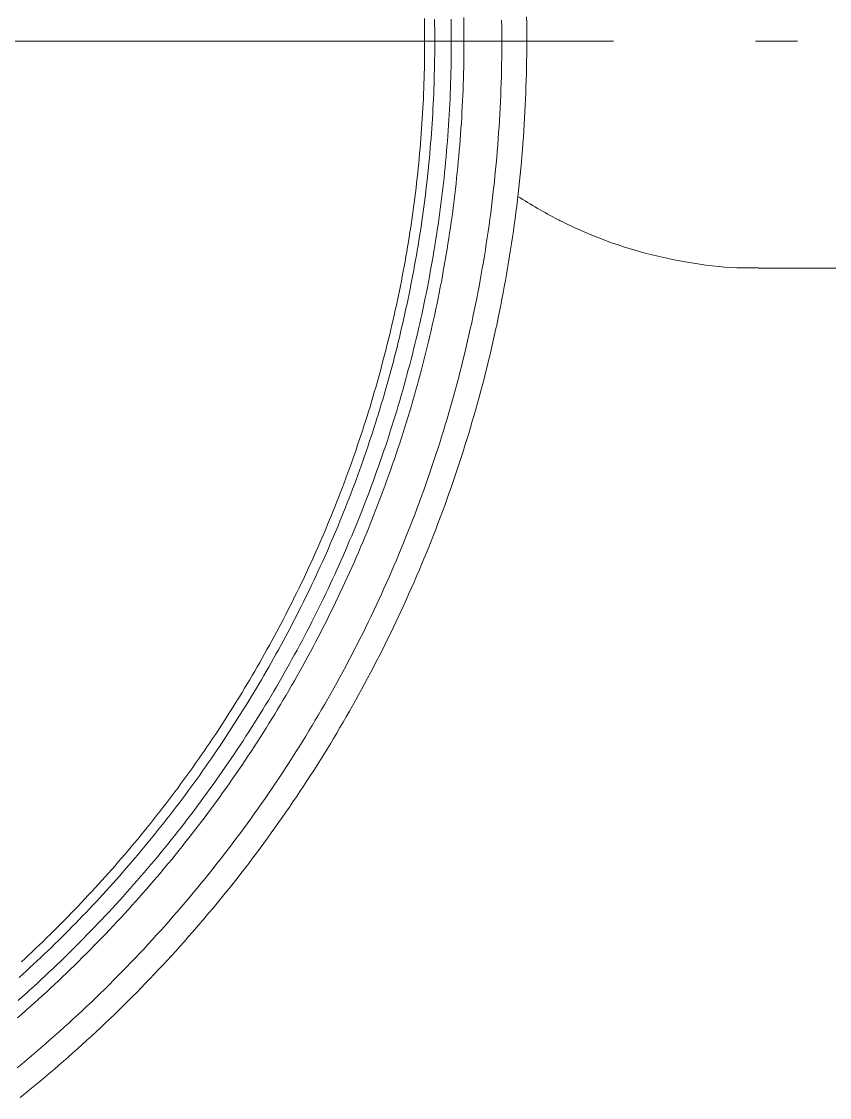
# Model space of a CAD drawing. Header units: millimetres. Extents: x 2029 to 2623, y -1230 to -810.
# Drawn here: x 2222.6 to 2236.84, y -1127.17 to -1108.2 of the extents above; entities that cross this region are included whole.
import ezdxf

# ---------------------------------------------------------------- set-up
doc = ezdxf.new("R2010")
doc.units = ezdxf.units.MM
doc.header["$LTSCALE"] = 10
doc.linetypes.add('CENTER', pattern=[2, 1.25, -0.25, 0.25, -0.25])
doc.layers.add('00_COMPONENTS', color=7, linetype='Continuous')
doc.layers.add('CENTER', color=1, linetype='CENTER')

msp = doc.modelspace()

# ---------------------------------------------------------------- linework, layer by layer
at = {"layer": '00_COMPONENTS', "lineweight": 5}
msp.add_line((2237.409, -1112.551), (2235.583, -1112.551), dxfattribs=at)
for points in [[(2222.53, -1126.641), (2222.614, -1126.571), (2222.698, -1126.501), (2222.781, -1126.431), (2222.864, -1126.36), (2222.947, -1126.289), (2223.029, -1126.218), (2223.111, -1126.146), (2223.193, -1126.074), (2223.274, -1126.001), (2223.355, -1125.928), (2223.436, -1125.855), (2223.516, -1125.781), (2223.597, -1125.707), (2223.676, -1125.633), (2223.756, -1125.558), (2223.835, -1125.483), (2223.913, -1125.407), (2223.992, -1125.331), (2224.07, -1125.254), (2224.147, -1125.178), (2224.225, -1125.101), (2224.302, -1125.023), (2224.379, -1124.945), (2224.455, -1124.867), (2224.531, -1124.788), (2224.607, -1124.709), (2224.682, -1124.629), (2224.757, -1124.549), (2224.832, -1124.469), (2224.906, -1124.389), (2224.98, -1124.307), (2225.054, -1124.226), (2225.127, -1124.144), (2225.2, -1124.062), (2225.273, -1123.979), (2225.345, -1123.896), (2225.417, -1123.813), (2225.488, -1123.729), (2225.56, -1123.645), (2225.631, -1123.56), (2225.701, -1123.475), (2225.771, -1123.39), (2225.841, -1123.304), (2225.911, -1123.218), (2225.98, -1123.132), (2226.048, -1123.045), (2226.116, -1122.959), (2226.183, -1122.872), (2226.251, -1122.784), (2226.317, -1122.697), (2226.383, -1122.609), (2226.449, -1122.521), (2226.514, -1122.433), (2226.579, -1122.344), (2226.644, -1122.255), (2226.707, -1122.166), (2226.771, -1122.077), (2226.834, -1121.987), (2226.897, -1121.897), (2226.959, -1121.807), (2227.02, -1121.717), (2227.082, -1121.626), (2227.142, -1121.535), (2227.203, -1121.444), (2227.263, -1121.353), (2227.322, -1121.261), (2227.381, -1121.169), (2227.44, -1121.077), (2227.498, -1120.985), (2227.556, -1120.892), (2227.613, -1120.799), (2227.67, -1120.706), (2227.726, -1120.613), (2227.782, -1120.519), (2227.837, -1120.425), (2227.892, -1120.331), (2227.947, -1120.237), (2228.001, -1120.142), (2228.055, -1120.047), (2228.108, -1119.952), (2228.161, -1119.857), (2228.213, -1119.761), (2228.265, -1119.665), (2228.317, -1119.569), (2228.368, -1119.473), (2228.419, -1119.376), (2228.469, -1119.279), (2228.519, -1119.182), (2228.568, -1119.085), (2228.617, -1118.987), (2228.665, -1118.889), (2228.713, -1118.791), (2228.761, -1118.693), (2228.808, -1118.594), (2228.854, -1118.495), (2228.901, -1118.396), (2228.946, -1118.296), (2228.992, -1118.197), (2229.036, -1118.097), (2229.081, -1117.997), (2229.125, -1117.896), (2229.168, -1117.796), (2229.211, -1117.695), (2229.254, -1117.593), (2229.296, -1117.492), (2229.338, -1117.39), (2229.379, -1117.288), (2229.42, -1117.186), (2229.46, -1117.084), (2229.5, -1116.981), (2229.54, -1116.878), (2229.579, -1116.775), (2229.617, -1116.671), (2229.655, -1116.567), (2229.693, -1116.463), (2229.73, -1116.359), (2229.766, -1116.255), (2229.802, -1116.151), (2229.838, -1116.046), (2229.873, -1115.942), (2229.907, -1115.837), (2229.941, -1115.733), (2229.975, -1115.628), (2230.008, -1115.523), (2230.04, -1115.418), (2230.072, -1115.313), (2230.104, -1115.208), (2230.135, -1115.103), (2230.165, -1114.997), (2230.195, -1114.892), (2230.224, -1114.787), (2230.253, -1114.681), (2230.281, -1114.575), (2230.309, -1114.47), (2230.337, -1114.364), (2230.364, -1114.258), (2230.39, -1114.152), (2230.416, -1114.046), (2230.441, -1113.939), (2230.466, -1113.833), (2230.49, -1113.727), (2230.514, -1113.62), (2230.538, -1113.514), (2230.56, -1113.407), (2230.583, -1113.3), (2230.605, -1113.193), (2230.626, -1113.086), (2230.647, -1112.979), (2230.667, -1112.872), (2230.687, -1112.765), (2230.706, -1112.658), (2230.725, -1112.55), (2230.744, -1112.443), (2230.762, -1112.335), (2230.779, -1112.228), (2230.796, -1112.12), (2230.812, -1112.012), (2230.828, -1111.904), (2230.843, -1111.796), (2230.858, -1111.688), (2230.873, -1111.58), (2230.886, -1111.471), (2230.9, -1111.363), (2230.913, -1111.255), (2230.925, -1111.146), (2230.937, -1111.037), (2230.948, -1110.929), (2230.959, -1110.82), (2230.969, -1110.711), (2230.979, -1110.602), (2230.989, -1110.493), (2230.997, -1110.383), (2231.006, -1110.274), (2231.013, -1110.165), (2231.021, -1110.055), (2231.028, -1109.946), (2231.034, -1109.836), (2231.04, -1109.726), (2231.045, -1109.616), (2231.05, -1109.506), (2231.054, -1109.396), (2231.058, -1109.286), (2231.061, -1109.176), (2231.063, -1109.066), (2231.066, -1108.955), (2231.067, -1108.845), (2231.068, -1108.734), (2231.069, -1108.624), (2231.069, -1108.513), (2231.069, -1108.403), (2231.068, -1108.293), (2231.066, -1108.182)], [(2230.398, -1108.133), (2230.399, -1108.231), (2230.4, -1108.33), (2230.401, -1108.428), (2230.402, -1108.526), (2230.401, -1108.625), (2230.401, -1108.723), (2230.4, -1108.821), (2230.399, -1108.919), (2230.397, -1109.017), (2230.395, -1109.115), (2230.392, -1109.213), (2230.389, -1109.311), (2230.385, -1109.408), (2230.382, -1109.506), (2230.377, -1109.604), (2230.373, -1109.701), (2230.367, -1109.799), (2230.362, -1109.896), (2230.356, -1109.993), (2230.349, -1110.091), (2230.343, -1110.188), (2230.335, -1110.285), (2230.328, -1110.382), (2230.32, -1110.479), (2230.311, -1110.577), (2230.302, -1110.673), (2230.293, -1110.77), (2230.283, -1110.867), (2230.273, -1110.964), (2230.263, -1111.061), (2230.252, -1111.157), (2230.24, -1111.254), (2230.229, -1111.351), (2230.216, -1111.447), (2230.204, -1111.544), (2230.191, -1111.64), (2230.177, -1111.736), (2230.164, -1111.833), (2230.149, -1111.929), (2230.135, -1112.025), (2230.12, -1112.121), (2230.104, -1112.217), (2230.088, -1112.313), (2230.072, -1112.409), (2230.055, -1112.505), (2230.038, -1112.601), (2230.021, -1112.696), (2230.003, -1112.792), (2229.984, -1112.888), (2229.965, -1112.983), (2229.946, -1113.079), (2229.927, -1113.174), (2229.907, -1113.27), (2229.886, -1113.365), (2229.865, -1113.46), (2229.844, -1113.556), (2229.823, -1113.651), (2229.8, -1113.746), (2229.778, -1113.841), (2229.755, -1113.936), (2229.732, -1114.031), (2229.708, -1114.126), (2229.684, -1114.221), (2229.659, -1114.315), (2229.634, -1114.41), (2229.609, -1114.505), (2229.583, -1114.599), (2229.556, -1114.694), (2229.53, -1114.788), (2229.502, -1114.883), (2229.475, -1114.977), (2229.447, -1115.071), (2229.418, -1115.165), (2229.39, -1115.26), (2229.36, -1115.354), (2229.331, -1115.448), (2229.3, -1115.542), (2229.27, -1115.635), (2229.239, -1115.729), (2229.208, -1115.822), (2229.176, -1115.915), (2229.144, -1116.008), (2229.111, -1116.101), (2229.079, -1116.194), (2229.045, -1116.286), (2229.012, -1116.378), (2228.978, -1116.47), (2228.944, -1116.562), (2228.909, -1116.653), (2228.874, -1116.745), (2228.838, -1116.836), (2228.803, -1116.927), (2228.766, -1117.018), (2228.73, -1117.108), (2228.693, -1117.199), (2228.656, -1117.289), (2228.618, -1117.379), (2228.58, -1117.469), (2228.542, -1117.559), (2228.503, -1117.648), (2228.464, -1117.737), (2228.424, -1117.826), (2228.384, -1117.915), (2228.344, -1118.004), (2228.303, -1118.092), (2228.262, -1118.181), (2228.221, -1118.269), (2228.179, -1118.357), (2228.137, -1118.445), (2228.095, -1118.532), (2228.052, -1118.619), (2228.008, -1118.707), (2227.965, -1118.794), (2227.921, -1118.88), (2227.877, -1118.967), (2227.832, -1119.053), (2227.787, -1119.14), (2227.742, -1119.226), (2227.696, -1119.312), (2227.65, -1119.397), (2227.603, -1119.483), (2227.556, -1119.568), (2227.509, -1119.653), (2227.461, -1119.738), (2227.413, -1119.823), (2227.365, -1119.907), (2227.316, -1119.992), (2227.267, -1120.076), (2227.218, -1120.16), (2227.168, -1120.243), (2227.118, -1120.327), (2227.067, -1120.41), (2227.016, -1120.494), (2226.965, -1120.577), (2226.913, -1120.659), (2226.861, -1120.742), (2226.809, -1120.824), (2226.756, -1120.906), (2226.703, -1120.988), (2226.649, -1121.07), (2226.595, -1121.152), (2226.541, -1121.233), (2226.486, -1121.314), (2226.431, -1121.395), (2226.375, -1121.476), (2226.319, -1121.557), (2226.263, -1121.637), (2226.206, -1121.718), (2226.149, -1121.798), (2226.092, -1121.877), (2226.034, -1121.957), (2225.976, -1122.036), (2225.917, -1122.116), (2225.858, -1122.195), (2225.799, -1122.273), (2225.739, -1122.352), (2225.679, -1122.43), (2225.619, -1122.508), (2225.558, -1122.585), (2225.497, -1122.663), (2225.436, -1122.74), (2225.375, -1122.816), (2225.313, -1122.893), (2225.251, -1122.969), (2225.188, -1123.044), (2225.126, -1123.12), (2225.063, -1123.195), (2225, -1123.27), (2224.936, -1123.344), (2224.872, -1123.418), (2224.808, -1123.492), (2224.744, -1123.566), (2224.679, -1123.639), (2224.614, -1123.712), (2224.549, -1123.784), (2224.483, -1123.857), (2224.418, -1123.929), (2224.352, -1124.001), (2224.285, -1124.072), (2224.219, -1124.143), (2224.152, -1124.214), (2224.084, -1124.285), (2224.017, -1124.355), (2223.949, -1124.425), (2223.881, -1124.494), (2223.813, -1124.564), (2223.744, -1124.633), (2223.675, -1124.701), (2223.606, -1124.77), (2223.536, -1124.838), (2223.467, -1124.906), (2223.397, -1124.973), (2223.326, -1125.041), (2223.256, -1125.108), (2223.185, -1125.174), (2223.113, -1125.241), (2223.042, -1125.307), (2222.97, -1125.372), (2222.898, -1125.438), (2222.826, -1125.503), (2222.753, -1125.568), (2222.68, -1125.632), (2222.607, -1125.697), (2222.534, -1125.761)], [(2222.545, -1125.455), (2222.614, -1125.393), (2222.684, -1125.331), (2222.753, -1125.269), (2222.821, -1125.207), (2222.89, -1125.144), (2222.958, -1125.081), (2223.026, -1125.017), (2223.094, -1124.954), (2223.161, -1124.89), (2223.229, -1124.826), (2223.296, -1124.761), (2223.362, -1124.697), (2223.429, -1124.632), (2223.495, -1124.566), (2223.561, -1124.501), (2223.627, -1124.435), (2223.692, -1124.369), (2223.757, -1124.302), (2223.822, -1124.236), (2223.887, -1124.169), (2223.951, -1124.102), (2224.015, -1124.034), (2224.079, -1123.966), (2224.142, -1123.898), (2224.206, -1123.83), (2224.269, -1123.762), (2224.332, -1123.693), (2224.394, -1123.624), (2224.456, -1123.554), (2224.518, -1123.484), (2224.58, -1123.414), (2224.642, -1123.344), (2224.703, -1123.274), (2224.764, -1123.203), (2224.824, -1123.132), (2224.885, -1123.06), (2224.945, -1122.989), (2225.005, -1122.917), (2225.064, -1122.845), (2225.124, -1122.772), (2225.183, -1122.699), (2225.242, -1122.626), (2225.3, -1122.553), (2225.358, -1122.479), (2225.416, -1122.405), (2225.474, -1122.331), (2225.532, -1122.256), (2225.589, -1122.182), (2225.646, -1122.107), (2225.702, -1122.031), (2225.758, -1121.956), (2225.814, -1121.88), (2225.87, -1121.804), (2225.925, -1121.728), (2225.98, -1121.652), (2226.034, -1121.575), (2226.088, -1121.499), (2226.142, -1121.422), (2226.195, -1121.345), (2226.248, -1121.268), (2226.301, -1121.19), (2226.353, -1121.113), (2226.405, -1121.035), (2226.457, -1120.957), (2226.508, -1120.879), (2226.559, -1120.801), (2226.61, -1120.722), (2226.66, -1120.644), (2226.71, -1120.565), (2226.759, -1120.486), (2226.808, -1120.407), (2226.857, -1120.327), (2226.905, -1120.248), (2226.954, -1120.168), (2227.001, -1120.088), (2227.049, -1120.008), (2227.096, -1119.928), (2227.142, -1119.847), (2227.189, -1119.767), (2227.235, -1119.686), (2227.281, -1119.605), (2227.326, -1119.524), (2227.371, -1119.443), (2227.416, -1119.361), (2227.46, -1119.28), (2227.504, -1119.198), (2227.548, -1119.116), (2227.591, -1119.034), (2227.634, -1118.951), (2227.677, -1118.869), (2227.719, -1118.786), (2227.761, -1118.703), (2227.803, -1118.62), (2227.844, -1118.537), (2227.885, -1118.453), (2227.926, -1118.37), (2227.966, -1118.286), (2228.006, -1118.202), (2228.046, -1118.118), (2228.085, -1118.034), (2228.124, -1117.949), (2228.162, -1117.865), (2228.201, -1117.78), (2228.239, -1117.695), (2228.276, -1117.61), (2228.314, -1117.525), (2228.35, -1117.439), (2228.387, -1117.353), (2228.423, -1117.268), (2228.459, -1117.182), (2228.495, -1117.095), (2228.53, -1117.009), (2228.565, -1116.922), (2228.599, -1116.836), (2228.633, -1116.749), (2228.667, -1116.662), (2228.701, -1116.574), (2228.734, -1116.487), (2228.767, -1116.399), (2228.799, -1116.311), (2228.831, -1116.223), (2228.863, -1116.135), (2228.894, -1116.047), (2228.925, -1115.958), (2228.956, -1115.87), (2228.986, -1115.781), (2229.017, -1115.692), (2229.046, -1115.603), (2229.075, -1115.513), (2229.104, -1115.423), (2229.133, -1115.334), (2229.161, -1115.244), (2229.189, -1115.154), (2229.216, -1115.064), (2229.243, -1114.974), (2229.27, -1114.884), (2229.296, -1114.794), (2229.322, -1114.704), (2229.347, -1114.614), (2229.373, -1114.523), (2229.397, -1114.433), (2229.421, -1114.343), (2229.445, -1114.252), (2229.469, -1114.162), (2229.492, -1114.071), (2229.515, -1113.981), (2229.537, -1113.89), (2229.559, -1113.799), (2229.58, -1113.708), (2229.602, -1113.618), (2229.622, -1113.527), (2229.643, -1113.436), (2229.663, -1113.345), (2229.682, -1113.254), (2229.702, -1113.163), (2229.72, -1113.072), (2229.739, -1112.98), (2229.757, -1112.889), (2229.775, -1112.798), (2229.792, -1112.706), (2229.809, -1112.615), (2229.826, -1112.524), (2229.842, -1112.432), (2229.858, -1112.34), (2229.873, -1112.249), (2229.888, -1112.157), (2229.903, -1112.065), (2229.917, -1111.974), (2229.931, -1111.882), (2229.945, -1111.79), (2229.958, -1111.698), (2229.971, -1111.606), (2229.983, -1111.514), (2229.995, -1111.422), (2230.007, -1111.33), (2230.018, -1111.237), (2230.029, -1111.145), (2230.039, -1111.053), (2230.05, -1110.96), (2230.059, -1110.868), (2230.069, -1110.776), (2230.078, -1110.683), (2230.086, -1110.59), (2230.095, -1110.498), (2230.102, -1110.405), (2230.11, -1110.312), (2230.117, -1110.22), (2230.124, -1110.127), (2230.13, -1110.034), (2230.136, -1109.941), (2230.141, -1109.848), (2230.147, -1109.755), (2230.151, -1109.662), (2230.156, -1109.568), (2230.16, -1109.475), (2230.164, -1109.382), (2230.167, -1109.289), (2230.17, -1109.195), (2230.172, -1109.102), (2230.174, -1109.008), (2230.176, -1108.915), (2230.177, -1108.821), (2230.178, -1108.727), (2230.179, -1108.634), (2230.179, -1108.54), (2230.179, -1108.446), (2230.178, -1108.352), (2230.177, -1108.258), (2230.175, -1108.164)], [(2229.883, -1108.169), (2229.885, -1108.257), (2229.886, -1108.345), (2229.886, -1108.433), (2229.887, -1108.521), (2229.887, -1108.608), (2229.886, -1108.696), (2229.886, -1108.783), (2229.885, -1108.871), (2229.883, -1108.958), (2229.881, -1109.046), (2229.879, -1109.133), (2229.877, -1109.22), (2229.874, -1109.308), (2229.871, -1109.395), (2229.868, -1109.482), (2229.864, -1109.569), (2229.86, -1109.656), (2229.855, -1109.743), (2229.851, -1109.83), (2229.845, -1109.917), (2229.84, -1110.004), (2229.834, -1110.09), (2229.828, -1110.177), (2229.821, -1110.264), (2229.814, -1110.35), (2229.807, -1110.437), (2229.8, -1110.524), (2229.792, -1110.61), (2229.784, -1110.696), (2229.775, -1110.783), (2229.766, -1110.869), (2229.757, -1110.955), (2229.747, -1111.041), (2229.737, -1111.128), (2229.727, -1111.214), (2229.716, -1111.3), (2229.705, -1111.386), (2229.694, -1111.471), (2229.682, -1111.557), (2229.67, -1111.643), (2229.658, -1111.729), (2229.645, -1111.815), (2229.633, -1111.9), (2229.619, -1111.986), (2229.606, -1112.071), (2229.592, -1112.157), (2229.577, -1112.242), (2229.563, -1112.328), (2229.548, -1112.413), (2229.532, -1112.498), (2229.517, -1112.584), (2229.501, -1112.669), (2229.485, -1112.754), (2229.468, -1112.839), (2229.451, -1112.924), (2229.434, -1113.009), (2229.416, -1113.094), (2229.398, -1113.179), (2229.38, -1113.264), (2229.361, -1113.349), (2229.342, -1113.433), (2229.323, -1113.518), (2229.303, -1113.603), (2229.284, -1113.687), (2229.263, -1113.772), (2229.243, -1113.856), (2229.222, -1113.941), (2229.2, -1114.025), (2229.179, -1114.109), (2229.157, -1114.194), (2229.135, -1114.278), (2229.112, -1114.362), (2229.089, -1114.446), (2229.066, -1114.53), (2229.042, -1114.614), (2229.018, -1114.698), (2228.994, -1114.782), (2228.969, -1114.866), (2228.944, -1114.95), (2228.919, -1115.033), (2228.894, -1115.117), (2228.868, -1115.201), (2228.841, -1115.284), (2228.815, -1115.368), (2228.788, -1115.451), (2228.76, -1115.535), (2228.733, -1115.618), (2228.705, -1115.701), (2228.676, -1115.784), (2228.648, -1115.867), (2228.619, -1115.95), (2228.59, -1116.033), (2228.56, -1116.115), (2228.53, -1116.197), (2228.5, -1116.279), (2228.47, -1116.361), (2228.439, -1116.443), (2228.408, -1116.525), (2228.377, -1116.606), (2228.345, -1116.687), (2228.313, -1116.768), (2228.281, -1116.849), (2228.248, -1116.93), (2228.215, -1117.011), (2228.182, -1117.091), (2228.149, -1117.172), (2228.115, -1117.252), (2228.081, -1117.332), (2228.046, -1117.411), (2228.012, -1117.491), (2227.977, -1117.571), (2227.941, -1117.65), (2227.906, -1117.729), (2227.87, -1117.808), (2227.834, -1117.887), (2227.797, -1117.966), (2227.76, -1118.044), (2227.723, -1118.123), (2227.686, -1118.201), (2227.648, -1118.279), (2227.61, -1118.357), (2227.572, -1118.434), (2227.533, -1118.512), (2227.494, -1118.589), (2227.455, -1118.667), (2227.416, -1118.744), (2227.376, -1118.82), (2227.336, -1118.897), (2227.295, -1118.974), (2227.255, -1119.05), (2227.214, -1119.127), (2227.172, -1119.203), (2227.131, -1119.279), (2227.089, -1119.354), (2227.047, -1119.43), (2227.004, -1119.506), (2226.961, -1119.581), (2226.918, -1119.656), (2226.875, -1119.731), (2226.831, -1119.806), (2226.787, -1119.881), (2226.743, -1119.955), (2226.698, -1120.029), (2226.653, -1120.104), (2226.608, -1120.178), (2226.563, -1120.252), (2226.517, -1120.325), (2226.471, -1120.399), (2226.425, -1120.472), (2226.378, -1120.546), (2226.331, -1120.619), (2226.284, -1120.692), (2226.236, -1120.764), (2226.188, -1120.837), (2226.14, -1120.909), (2226.092, -1120.982), (2226.043, -1121.054), (2225.994, -1121.126), (2225.944, -1121.198), (2225.895, -1121.269), (2225.845, -1121.341), (2225.795, -1121.412), (2225.744, -1121.483), (2225.693, -1121.554), (2225.642, -1121.625), (2225.59, -1121.696), (2225.538, -1121.766), (2225.486, -1121.836), (2225.434, -1121.907), (2225.381, -1121.977), (2225.328, -1122.046), (2225.274, -1122.116), (2225.221, -1122.186), (2225.167, -1122.255), (2225.113, -1122.324), (2225.058, -1122.393), (2225.003, -1122.461), (2224.948, -1122.529), (2224.893, -1122.597), (2224.838, -1122.665), (2224.782, -1122.733), (2224.726, -1122.8), (2224.67, -1122.867), (2224.614, -1122.934), (2224.557, -1123), (2224.5, -1123.066), (2224.443, -1123.132), (2224.386, -1123.198), (2224.329, -1123.263), (2224.271, -1123.329), (2224.213, -1123.394), (2224.155, -1123.458), (2224.096, -1123.523), (2224.038, -1123.587), (2223.979, -1123.651), (2223.92, -1123.715), (2223.86, -1123.778), (2223.801, -1123.841), (2223.741, -1123.904), (2223.681, -1123.967), (2223.621, -1124.029), (2223.56, -1124.092), (2223.499, -1124.153), (2223.438, -1124.215), (2223.377, -1124.277), (2223.316, -1124.338), (2223.254, -1124.399), (2223.192, -1124.459), (2223.13, -1124.52), (2223.068, -1124.58), (2223.005, -1124.64), (2222.943, -1124.7), (2222.88, -1124.759), (2222.816, -1124.818), (2222.753, -1124.877), (2222.689, -1124.936), (2222.625, -1124.995), (2222.561, -1125.053)], [(2231.505, -1108.121), (2231.507, -1108.233), (2231.508, -1108.345), (2231.508, -1108.457), (2231.509, -1108.569), (2231.508, -1108.681), (2231.507, -1108.793), (2231.506, -1108.905), (2231.504, -1109.017), (2231.502, -1109.129), (2231.499, -1109.241), (2231.495, -1109.352), (2231.491, -1109.464), (2231.487, -1109.576), (2231.482, -1109.687), (2231.476, -1109.799), (2231.47, -1109.91), (2231.463, -1110.021), (2231.456, -1110.132), (2231.449, -1110.243), (2231.44, -1110.354), (2231.432, -1110.465), (2231.423, -1110.576), (2231.413, -1110.686), (2231.403, -1110.797), (2231.392, -1110.907), (2231.381, -1111.018), (2231.369, -1111.128), (2231.357, -1111.238), (2231.344, -1111.348), (2231.331, -1111.458), (2231.317, -1111.568), (2231.303, -1111.678), (2231.288, -1111.788), (2231.273, -1111.897), (2231.257, -1112.007), (2231.241, -1112.116), (2231.224, -1112.225), (2231.207, -1112.335), (2231.189, -1112.444), (2231.171, -1112.553), (2231.152, -1112.662), (2231.133, -1112.771), (2231.113, -1112.88), (2231.093, -1112.988), (2231.072, -1113.097), (2231.05, -1113.206), (2231.029, -1113.314), (2231.006, -1113.422), (2230.984, -1113.531), (2230.96, -1113.639), (2230.936, -1113.747), (2230.912, -1113.855), (2230.887, -1113.963), (2230.862, -1114.07), (2230.836, -1114.178), (2230.81, -1114.286), (2230.783, -1114.393), (2230.755, -1114.501), (2230.727, -1114.608), (2230.699, -1114.715), (2230.67, -1114.822), (2230.641, -1114.929), (2230.611, -1115.036), (2230.58, -1115.143), (2230.549, -1115.25), (2230.518, -1115.357), (2230.486, -1115.463), (2230.453, -1115.57), (2230.42, -1115.676), (2230.387, -1115.783), (2230.353, -1115.889), (2230.318, -1115.995), (2230.283, -1116.101), (2230.248, -1116.207), (2230.212, -1116.313), (2230.175, -1116.418), (2230.138, -1116.524), (2230.1, -1116.63), (2230.062, -1116.735), (2230.023, -1116.84), (2229.984, -1116.945), (2229.944, -1117.05), (2229.904, -1117.154), (2229.864, -1117.259), (2229.823, -1117.362), (2229.781, -1117.466), (2229.739, -1117.569), (2229.697, -1117.673), (2229.654, -1117.775), (2229.611, -1117.878), (2229.567, -1117.98), (2229.523, -1118.083), (2229.478, -1118.184), (2229.433, -1118.286), (2229.388, -1118.387), (2229.342, -1118.488), (2229.295, -1118.589), (2229.249, -1118.69), (2229.201, -1118.79), (2229.153, -1118.89), (2229.105, -1118.99), (2229.056, -1119.089), (2229.007, -1119.189), (2228.958, -1119.288), (2228.908, -1119.386), (2228.857, -1119.485), (2228.806, -1119.583), (2228.755, -1119.681), (2228.703, -1119.779), (2228.651, -1119.876), (2228.598, -1119.974), (2228.545, -1120.071), (2228.491, -1120.167), (2228.437, -1120.264), (2228.383, -1120.36), (2228.328, -1120.456), (2228.273, -1120.552), (2228.217, -1120.647), (2228.161, -1120.743), (2228.104, -1120.837), (2228.047, -1120.932), (2227.989, -1121.027), (2227.931, -1121.121), (2227.872, -1121.215), (2227.814, -1121.309), (2227.754, -1121.402), (2227.694, -1121.495), (2227.634, -1121.588), (2227.573, -1121.681), (2227.512, -1121.773), (2227.45, -1121.865), (2227.388, -1121.957), (2227.326, -1122.049), (2227.263, -1122.14), (2227.199, -1122.232), (2227.136, -1122.322), (2227.071, -1122.413), (2227.006, -1122.503), (2226.941, -1122.594), (2226.875, -1122.683), (2226.809, -1122.773), (2226.743, -1122.862), (2226.676, -1122.951), (2226.608, -1123.04), (2226.54, -1123.129), (2226.472, -1123.217), (2226.403, -1123.305), (2226.333, -1123.393), (2226.264, -1123.48), (2226.193, -1123.568), (2226.123, -1123.655), (2226.051, -1123.741), (2225.98, -1123.828), (2225.908, -1123.914), (2225.836, -1123.999), (2225.763, -1124.084), (2225.69, -1124.169), (2225.617, -1124.253), (2225.544, -1124.337), (2225.47, -1124.42), (2225.395, -1124.503), (2225.321, -1124.586), (2225.246, -1124.668), (2225.17, -1124.75), (2225.095, -1124.832), (2225.019, -1124.913), (2224.942, -1124.994), (2224.866, -1125.074), (2224.789, -1125.154), (2224.711, -1125.233), (2224.634, -1125.313), (2224.556, -1125.391), (2224.477, -1125.47), (2224.398, -1125.548), (2224.319, -1125.625), (2224.24, -1125.703), (2224.16, -1125.779), (2224.08, -1125.856), (2224, -1125.932), (2223.919, -1126.008), (2223.838, -1126.083), (2223.756, -1126.158), (2223.675, -1126.232), (2223.593, -1126.306), (2223.51, -1126.38), (2223.427, -1126.453), (2223.344, -1126.526), (2223.261, -1126.599), (2223.177, -1126.671), (2223.093, -1126.743), (2223.008, -1126.814), (2222.924, -1126.885), (2222.839, -1126.956), (2222.753, -1127.026), (2222.667, -1127.096), (2222.581, -1127.166)], [(2222.602, -1124.775), (2222.666, -1124.715), (2222.73, -1124.656), (2222.794, -1124.596), (2222.857, -1124.535), (2222.921, -1124.475), (2222.984, -1124.414), (2223.046, -1124.353), (2223.109, -1124.292), (2223.171, -1124.231), (2223.233, -1124.169), (2223.295, -1124.107), (2223.357, -1124.045), (2223.418, -1123.982), (2223.479, -1123.92), (2223.54, -1123.857), (2223.601, -1123.793), (2223.661, -1123.73), (2223.721, -1123.666), (2223.781, -1123.602), (2223.841, -1123.538), (2223.9, -1123.473), (2223.96, -1123.409), (2224.019, -1123.344), (2224.077, -1123.278), (2224.136, -1123.213), (2224.194, -1123.147), (2224.252, -1123.081), (2224.31, -1123.015), (2224.368, -1122.948), (2224.425, -1122.881), (2224.482, -1122.814), (2224.539, -1122.747), (2224.596, -1122.679), (2224.652, -1122.611), (2224.708, -1122.543), (2224.764, -1122.474), (2224.82, -1122.406), (2224.875, -1122.337), (2224.93, -1122.268), (2224.985, -1122.198), (2225.04, -1122.128), (2225.094, -1122.058), (2225.148, -1121.988), (2225.202, -1121.918), (2225.256, -1121.847), (2225.309, -1121.777), (2225.362, -1121.706), (2225.414, -1121.635), (2225.466, -1121.563), (2225.518, -1121.492), (2225.57, -1121.421), (2225.621, -1121.349), (2225.672, -1121.277), (2225.723, -1121.205), (2225.773, -1121.133), (2225.823, -1121.06), (2225.873, -1120.988), (2225.922, -1120.915), (2225.971, -1120.842), (2226.02, -1120.769), (2226.068, -1120.696), (2226.117, -1120.622), (2226.164, -1120.549), (2226.212, -1120.475), (2226.259, -1120.401), (2226.306, -1120.327), (2226.353, -1120.253), (2226.399, -1120.178), (2226.445, -1120.104), (2226.49, -1120.029), (2226.536, -1119.954), (2226.581, -1119.879), (2226.626, -1119.804), (2226.67, -1119.729), (2226.714, -1119.653), (2226.758, -1119.578), (2226.802, -1119.502), (2226.845, -1119.426), (2226.888, -1119.349), (2226.93, -1119.273), (2226.973, -1119.197), (2227.015, -1119.12), (2227.056, -1119.043), (2227.098, -1118.966), (2227.139, -1118.889), (2227.18, -1118.812), (2227.22, -1118.734), (2227.26, -1118.657), (2227.3, -1118.579), (2227.34, -1118.501), (2227.379, -1118.423), (2227.418, -1118.344), (2227.457, -1118.266), (2227.495, -1118.187), (2227.533, -1118.108), (2227.571, -1118.029), (2227.608, -1117.95), (2227.645, -1117.871), (2227.682, -1117.791), (2227.718, -1117.712), (2227.754, -1117.632), (2227.79, -1117.552), (2227.826, -1117.472), (2227.861, -1117.392), (2227.896, -1117.311), (2227.93, -1117.231), (2227.965, -1117.15), (2227.999, -1117.069), (2228.032, -1116.988), (2228.066, -1116.906), (2228.099, -1116.825), (2228.131, -1116.743), (2228.164, -1116.661), (2228.196, -1116.58), (2228.228, -1116.497), (2228.259, -1116.415), (2228.29, -1116.333), (2228.321, -1116.25), (2228.352, -1116.167), (2228.382, -1116.084), (2228.412, -1116.001), (2228.441, -1115.918), (2228.471, -1115.834), (2228.5, -1115.751), (2228.528, -1115.667), (2228.557, -1115.583), (2228.585, -1115.499), (2228.612, -1115.415), (2228.64, -1115.33), (2228.667, -1115.246), (2228.693, -1115.162), (2228.72, -1115.077), (2228.746, -1114.993), (2228.771, -1114.908), (2228.796, -1114.824), (2228.821, -1114.739), (2228.846, -1114.654), (2228.87, -1114.57), (2228.894, -1114.485), (2228.917, -1114.4), (2228.94, -1114.315), (2228.963, -1114.23), (2228.986, -1114.145), (2229.008, -1114.06), (2229.03, -1113.975), (2229.051, -1113.89), (2229.072, -1113.805), (2229.093, -1113.719), (2229.113, -1113.634), (2229.133, -1113.549), (2229.153, -1113.463), (2229.173, -1113.378), (2229.192, -1113.292), (2229.21, -1113.206), (2229.229, -1113.121), (2229.247, -1113.035), (2229.264, -1112.949), (2229.282, -1112.864), (2229.299, -1112.778), (2229.315, -1112.692), (2229.332, -1112.606), (2229.348, -1112.52), (2229.363, -1112.434), (2229.379, -1112.348), (2229.394, -1112.261), (2229.408, -1112.175), (2229.423, -1112.089), (2229.436, -1112.003), (2229.45, -1111.916), (2229.463, -1111.83), (2229.476, -1111.743), (2229.489, -1111.657), (2229.501, -1111.57), (2229.513, -1111.483), (2229.524, -1111.397), (2229.536, -1111.31), (2229.546, -1111.223), (2229.557, -1111.136), (2229.567, -1111.049), (2229.577, -1110.962), (2229.586, -1110.875), (2229.595, -1110.788), (2229.604, -1110.701), (2229.613, -1110.614), (2229.621, -1110.527), (2229.628, -1110.439), (2229.636, -1110.352), (2229.643, -1110.265), (2229.649, -1110.177), (2229.656, -1110.09), (2229.662, -1110.002), (2229.667, -1109.914), (2229.673, -1109.827), (2229.677, -1109.739), (2229.682, -1109.651), (2229.686, -1109.563), (2229.69, -1109.475), (2229.693, -1109.387), (2229.696, -1109.299), (2229.699, -1109.211), (2229.702, -1109.123), (2229.704, -1109.035), (2229.705, -1108.947), (2229.707, -1108.859), (2229.708, -1108.77), (2229.708, -1108.682), (2229.709, -1108.593), (2229.709, -1108.505), (2229.708, -1108.416), (2229.708, -1108.328), (2229.707, -1108.239), (2229.705, -1108.15)]]:
    msp.add_lwpolyline(points, dxfattribs=at)
msp.add_open_spline([(2235.584, -1112.542), (2235.497, -1112.546), (2235.117, -1112.555), (2234.453, -1112.478), (2233.615, -1112.308), (2232.827, -1112.052), (2232.319, -1111.827), (2232.07, -1111.7), (2232.056, -1111.693), (2231.813, -1111.568), (2231.579, -1111.431), (2231.351, -1111.286)], degree=3, knots=[0, 0, 0, 0, 0.070353, 0.307998, 0.539933, 0.766271, 0.986821, 1, 1, 1, 1.228844, 1.228844, 1.228844, 1.228844], dxfattribs=at)
at = {"layer": 'CENTER', "lineweight": 5}
msp.add_line((2180.54, -1108.551), (2236.278, -1108.551), dxfattribs=at)

doc.saveas('drawing.dxf')
